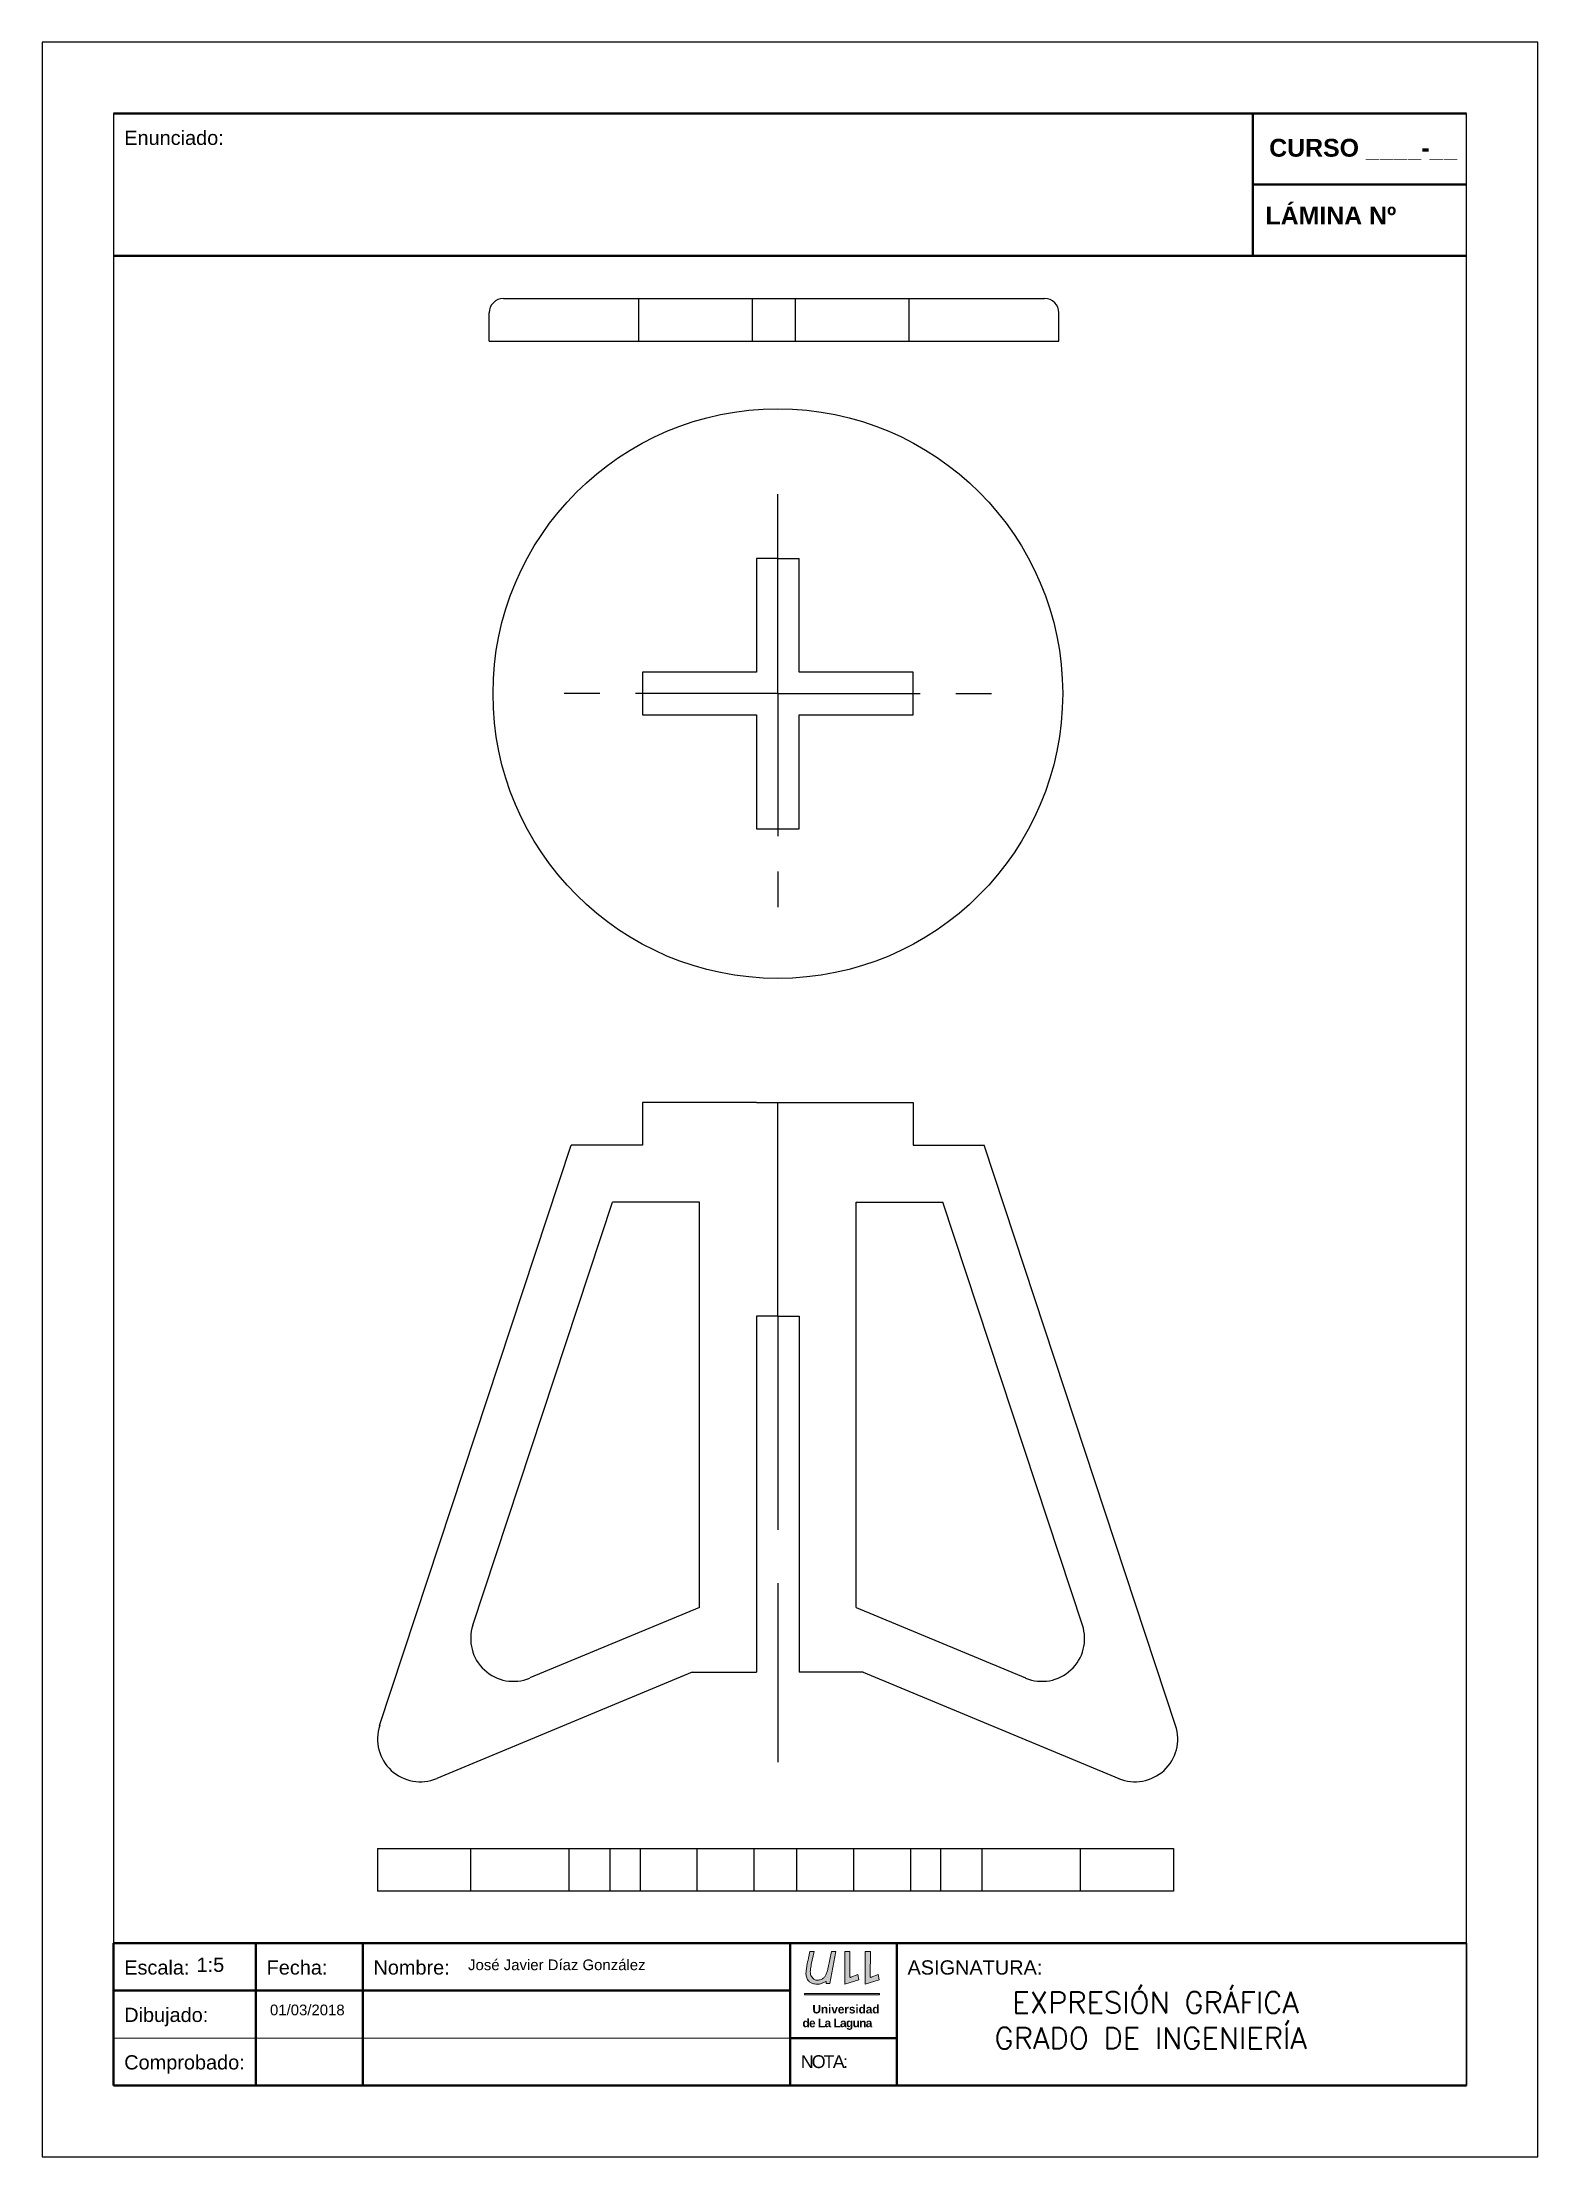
# Paper-space layout 'Pata 2 - Base (Papel A4)' of a CAD drawing. Header units: millimetres. Extents: x -1 to 209, y -1 to 296.
# The model-space entities are those that its viewports show. They can reach past a viewport. Long polylines and large blocks are cut down to what shows.
import ezdxf

# ---------------------------------------------------------------- set-up
doc = ezdxf.new("R2010")
doc.units = ezdxf.units.MM
doc.linetypes.add('ACISOTGB', pattern=[9, 4, -1, 1, -1, 1, -1])
doc.linetypes.add('AM_ISO02W050', pattern=[7.5, 6, -1.5])
doc.layers.add('1_FORMATO-CARATULA', color=7, linetype='Continuous')
doc.styles.add('Arial', font='arial.ttf')
doc.styles.add('Notas', font='arial.ttf', dxfattribs={"height": 3})
doc.styles.add('ROMANS', font='ROMANS.SHX', dxfattribs={"oblique": 15})

# ---------------------------------------------------------------- blocks, each defined once
blk = doc.blocks.new('LOGO ULL')
at = {"layer": '1_FORMATO-CARATULA', "lineweight": 5}
h = blk.add_hatch(color=223, dxfattribs=at)
h.dxf.hatch_style = 1
edge = h.paths.add_edge_path()
edge.add_line((3.27, 6.08), (3.26, 1.47))
edge.add_line((3.26, 1.47), (5.22, 2.12))
edge.add_line((5.22, 2.12), (5.08, 2.86))
edge.add_line((5.08, 2.86), (4.11, 2.46))
edge.add_arc((4.07, 2.55), 0.1, 179.522, 292.6459, ccw=False)
edge.add_line((3.97, 2.55), (4, 6.09))
edge.add_line((4, 6.09), (3.27, 6.08))
edge = h.paths.add_edge_path()
edge.add_line((0.39, 6.08), (0.39, 1.47))
edge.add_line((0.39, 1.47), (2.35, 2.12))
edge.add_line((2.35, 2.12), (2.21, 2.86))
edge.add_line((2.21, 2.86), (1.24, 2.46))
edge.add_arc((1.2, 2.55), 0.1, 179.522, 292.6459, ccw=False)
edge.add_line((1.1, 2.55), (1.13, 6.09))
edge.add_line((1.13, 6.09), (0.39, 6.08))
edge = h.paths.add_edge_path()
edge.add_spline(control_points=[(-4.3, 4.25), (-4.32, 4.12), (-4.38, 3.79), (-4.47, 3.33), (-4.41, 2.8), (-4.18, 2.36), (-3.75, 2.07), (-3.28, 2.03), (-2.83, 2.18), (-2.48, 2.45), (-2.23, 2.81), (-2.04, 3.28), (-1.97, 3.64), (-1.94, 3.84)], knot_values=[0, 0, 0, 0, 0.406212, 0.998003, 1.392646, 2.005469, 2.418071, 2.879104, 3.386786, 3.806784, 4.189984, 4.692515, 5.300005, 5.300005, 5.300005, 5.300005], degree=3, periodic=0)
edge.add_line((-1.94, 3.84), (-1.48, 6.09))
edge.add_line((-1.48, 6.09), (-0.84, 6.09))
edge.add_line((-0.84, 6.09), (-1.68, 1.6))
edge.add_line((-1.68, 1.6), (-2.21, 1.6))
edge.add_line((-2.21, 1.6), (-2.2, 1.84))
edge.add_arc((-2.25, 1.84), 0.05, 357.8403, 480.8465)
edge.add_line((-2.28, 1.88), (-2.43, 1.79))
edge.add_spline(control_points=[(-2.43, 1.79), (-2.51, 1.75), (-2.72, 1.62), (-3.2, 1.46), (-3.79, 1.47), (-4.31, 1.65), (-4.69, 1.94), (-4.93, 2.29), (-5.03, 2.65), (-5.06, 3.01), (-5.02, 3.5), (-4.91, 4.23), (-4.79, 4.79), (-4.71, 5.14)], knot_values=[0, 0, 0, 0, 0.256406, 0.75158, 1.496844, 1.970851, 2.381591, 2.910815, 3.209436, 3.488926, 4.005206, 4.663746, 5.726955, 5.726955, 5.726955, 5.726955], degree=3, periodic=0)
edge.add_line((-4.71, 5.14), (-4.52, 6.09))
edge.add_line((-4.52, 6.09), (-3.89, 6.1))
edge.add_line((-3.89, 6.1), (-4.3, 4.25))
h = blk.add_hatch(color=251, dxfattribs=at)
h.dxf.hatch_style = 1
h.paths.add_polyline_path([(-5.26, 0), (5.26, 0), (5.26, 0.19), (-5.26, 0.19)])
at = {"layer": '1_FORMATO-CARATULA', "color": 223, "lineweight": 5}
for p, q in [((-4.71, 5.14), (-4.52, 6.09)), ((-4.52, 6.09), (-3.89, 6.1)), ((-3.89, 6.1), (-4.3, 4.25)), ((-1.94, 3.84), (-1.48, 6.09)), ((-1.68, 1.6), (-0.84, 6.09)), ((-0.84, 6.09), (-1.48, 6.09)), ((1.13, 6.09), (0.39, 6.08)), ((0.39, 6.08), (0.39, 1.47)), ((1.1, 2.55), (1.13, 6.09)), ((3.27, 6.08), (3.26, 1.47)), ((4, 6.09), (3.27, 6.08)), ((3.97, 2.55), (4, 6.09)), ((-2.28, 1.88), (-2.43, 1.79)), ((-2.21, 1.6), (-2.2, 1.84)), ((-1.68, 1.6), (-2.21, 1.6)), ((0.39, 1.47), (2.35, 2.12)), ((2.21, 2.86), (1.24, 2.46)), ((2.35, 2.12), (2.21, 2.86)), ((3.26, 1.47), (5.22, 2.12)), ((5.08, 2.86), (4.11, 2.46)), ((5.22, 2.12), (5.08, 2.86))]:
    blk.add_line(p, q, dxfattribs=at)
at = {"layer": '1_FORMATO-CARATULA', "color": 251, "lineweight": 5}
blk.add_lwpolyline([(-5.26, 0), (5.26, 0), (5.26, 0.19), (-5.26, 0.19)], close=True, dxfattribs=at)
at = {"layer": '1_FORMATO-CARATULA', "color": 223, "lineweight": 5}
for centre, radius, start, end in [((-2.25, 1.84), 0.05, 357.8403, 120.8465), ((1.2, 2.55), 0.1, 179.522, 292.6459), ((4.07, 2.55), 0.1, 179.522, 292.6459)]:
    blk.add_arc(centre, radius, start, end, dxfattribs=at)
for points in [[(-2.43, 1.79), (-2.66, 1.66), (-3.13, 1.51), (-3.87, 1.52), (-4.32, 1.68), (-4.65, 1.93), (-4.94, 2.37), (-5.02, 2.65), (-5.05, 2.93), (-5.02, 3.45), (-4.92, 4.1), (-4.71, 5.14)], [(-4.3, 4.25), (-4.37, 3.85), (-4.44, 3.27), (-4.4, 2.87), (-4.1, 2.34), (-3.76, 2.11), (-3.3, 2.06), (-2.81, 2.21), (-2.48, 2.47), (-2.26, 2.79), (-2.07, 3.25), (-1.94, 3.84)]]:
    blk.add_spline(points, degree=3, dxfattribs=at)
at = {"layer": '1_FORMATO-CARATULA', "color": 251, "linetype": 'Continuous', "lineweight": 5, "ltscale": 0.2, "insert": (0.2, -1.42), "char_height": 1.2, "width": 8.6892, "attachment_point": 2, "style": 'Arial'}
blk.add_mtext('\\pxqd;{\\fArial|b1|i0|c0|p34;\\T0.98;\\C252;Universidad}', dxfattribs=at)
at = {"layer": '1_FORMATO-CARATULA', "linetype": 'Continuous', "lineweight": 5, "ltscale": 0.2, "insert": (0.2, -3.36), "char_height": 1.2, "width": 11.497, "attachment_point": 2, "style": 'Arial'}
blk.add_mtext('\\pxqd;{\\fArial|b1|i0|c0|p34;\\T0.9;\\C252;de La Laguna}', dxfattribs=at)

msp = doc.modelspace()

# ---------------------------------------------------------------- linework, layer by layer
for p, q in [((1345.3, 947.4), (1345.3, 967.4)), ((1355.3, 977.4), (1735.3, 977.4)), ((1745.3, 947.4), (1745.3, 967.4)), ((1345.3, 947.4), (1745.3, 947.4)), ((1548, 794.9), (1533, 794.9)), ((1533, 794.9), (1533, 714.9)), ((1548, 794.9), (1563, 794.9)), ((1563, 714.9), (1563, 794.9)), ((1533, 714.9), (1453, 714.9)), ((1453, 714.9), (1453, 699.9)), ((1643, 714.9), (1563, 714.9)), ((1643, 684.9), (1643, 714.9)), ((1453, 699.9), (1453, 684.9)), ((1453, 684.9), (1533, 684.9)), ((1533, 684.9), (1533, 604.9)), ((1563, 604.9), (1563, 684.9)), ((1563, 684.9), (1643, 684.9)), ((1533, 604.9), (1563, 604.9)), ((1532.9, 412.7), (1452.9, 412.7)), ((1452.9, 412.7), (1452.9, 382.7)), ((1532.9, 412.7), (1562.9, 412.7)), ((1562.9, 412.7), (1642.9, 412.7)), ((1642.9, 412.7), (1642.9, 382.7)), ((1268.4, -24.9), (1402.9, 382.7)), ((1452.9, 382.7), (1402.9, 382.7)), ((1452.9, 382.7), (1402.9, 382.7)), ((1452.9, 382.7), (1402.9, 382.7)), ((1452.9, 382.7), (1402.9, 382.7)), ((1642.9, 382.7), (1692.9, 382.7)), ((1642.9, 382.7), (1692.9, 382.7)), ((1642.9, 382.7), (1692.9, 382.7)), ((1642.9, 382.7), (1692.9, 382.7)), ((1827.3, -24.9), (1692.9, 382.7)), ((1333.8, 45.6), (1431.8, 342.7)), ((1452.9, 342.7), (1431.8, 342.7)), ((1492.9, 342.7), (1431.8, 342.7)), ((1492.9, 58.1), (1492.9, 342.7)), ((1602.9, 58.1), (1602.9, 342.7)), ((1602.9, 342.7), (1663.9, 342.7)), ((1642.9, 342.7), (1663.9, 342.7)), ((1761.9, 45.6), (1663.9, 342.7)), ((1547.9, 262.7), (1532.9, 262.7)), ((1532.9, 262.7), (1532.9, 12.7)), ((1547.9, 262.7), (1562.9, 262.7)), ((1562.9, 262.7), (1562.9, 12.7)), ((1492.9, 58.1), (1373.9, 8.6)), ((1602.9, 58.1), (1721.9, 8.6)), ((1487.9, 12.7), (1308.5, -62)), ((1487.9, 12.7), (1532.9, 12.7)), ((1607.9, 12.7), (1562.9, 12.7)), ((1607.9, 12.7), (1787.3, -62)), ((1266.8, -111.1), (1825.7, -111.1)), ((1266.8, -111.1), (1266.8, -141.1)), ((1401.2, -111.1), (1401.2, -141.1)), ((1451.2, -111.1), (1451.2, -141.1)), ((1641.2, -111.1), (1641.2, -141.1)), ((1691.2, -111.1), (1691.2, -141.1)), ((1825.7, -111.1), (1825.7, -141.1)), ((1825.7, -141.1), (1266.8, -141.1))]:
    msp.add_line(p, q)
at = {"linetype": 'ACISOTGB'}
for p, q in [((1450.3, 947.4), (1450.3, 977.4)), ((1530.3, 947.4), (1530.3, 977.4)), ((1560.3, 947.4), (1560.3, 977.4)), ((1640.3, 947.4), (1640.3, 977.4)), ((1548, 699.9), (1548, 794.9)), ((1548, 699.9), (1393, 699.9)), ((1548, 699.9), (1703, 699.9)), ((1548, 699.9), (1548, 544.9)), ((1332.2, -111.1), (1332.2, -141.1)), ((1430.1, -111.1), (1430.1, -141.1)), ((1491.2, -111.1), (1491.2, -141.1)), ((1531.2, -111.1), (1531.2, -141.1)), ((1561.2, -111.1), (1561.2, -141.1)), ((1601.2, -111.1), (1601.2, -141.1)), ((1662.3, -111.1), (1662.3, -141.1)), ((1760.3, -111.1), (1760.3, -141.1))]:
    msp.add_line(p, q, dxfattribs=at)
at = {"linetype": 'AM_ISO02W050'}
for p, q in [((1548, 794.9), (1548, 839.9)), ((1547.9, 262.7), (1547.9, 443.1)), ((1547.9, 262.7), (1547.9, -50.5))]:
    msp.add_line(p, q, dxfattribs=at)
msp.add_circle((1548, 699.9), 200)
msp.add_circle((1548, 699.9), 200)
msp.add_circle((1548, 699.9), 200)
for centre, radius, start, end in [((1355.3, 967.4), 10, 90, 180), ((1735.3, 967.4), 10, 0, 90), ((1362.3, 36.2), 30, 161.7481, 292.6199), ((1733.4, 36.2), 30, 247.3801, 18.2519), ((1296.9, -34.3), 30, 161.7481, 292.6199), ((1798.8, -34.3), 30, 247.3801, 18.2519)]:
    msp.add_arc(centre, radius, start, end)

psp = doc.layouts.new('Pata 2 - Base (Papel A4)')

# ---------------------------------------------------------------- linework, layer by layer
psp.add_line((199.21, 29.21), (199.21, 9.21))
for points in [[(-0.79, -0.79), (209.21, -0.79), (209.21, 296.21), (-0.79, 296.21)], [(9.21, 9.21), (199.21, 9.21), (199.21, 286.21), (9.21, 286.21)]]:
    psp.add_lwpolyline(points, close=True)
at = {"layer": '1_FORMATO-CARATULA', "linetype": 'Continuous', "lineweight": 40, "ltscale": 0.2}
for p, q in [((199.21, 286.21), (9.21, 286.21)), ((169.21, 286.21), (169.21, 266.21)), ((199.21, 276.21), (169.21, 276.21)), ((199.21, 266.21), (9.21, 266.21)), ((9.21, 29.21), (199.21, 29.21)), ((9.21, 29.21), (9.21, 9.21)), ((29.21, 29.21), (29.21, 9.21)), ((44.21, 29.21), (44.21, 9.21)), ((104.21, 29.21), (104.21, 9.21)), ((119.21, 29.21), (119.21, 9.21)), ((9.21, 22.54), (104.21, 22.54)), ((104.21, 15.87), (119.21, 15.87)), ((9.21, 9.21), (199.21, 9.21))]:
    psp.add_line(p, q, dxfattribs=at)
at = {"layer": '1_FORMATO-CARATULA', "linetype": 'Continuous', "lineweight": 13, "ltscale": 0.2}
psp.add_line((9.21, 15.87), (104.21, 15.87), dxfattribs=at)

# ---------------------------------------------------------------- block references
at = {"color": 251}
psp.add_blockref('LOGO ULL', (111.5, 21.95), dxfattribs=at)

# ---------------------------------------------------------------- texts
at = {"linetype": 'AM_ISO02W050', "attachment_point": 1, "style": 'Notas'}
for s, insert, char_height, width in [('1:5', (20.87, 27.17), 2, 8.3399), ('José Javier Díaz González', (59, 26.91), 1.5, 45.2041), ('{\\H0.5x;01/03/2018}', (31.18, 20.57), 3, 22.1135)]:
    psp.add_mtext(s, dxfattribs=dict(at, insert=insert, char_height=char_height, width=width))
at = {"layer": '1_FORMATO-CARATULA', "linetype": 'Continuous', "lineweight": 40, "ltscale": 0.2, "attachment_point": 1}
for s, insert, char_height, width, style in [('Enunciado:', (10.71, 283.79), 2, 17.8049, 'Arial'), ('{\\fArial|b1|i0|c0|p34;CURSO \\C255;____\\C256;-\\C255;__}', (171.5, 282.64), 2.5, 34.88, 'Arial'), ('{\\fArial|b1|i0|c0|p34;LÁMINA Nº}', (170.98, 273.12), 2.5, 27.7257, 'Arial'), ('Escala:', (10.71, 26.79), 2, 17.8049, 'Arial'), ('Fecha:', (30.71, 26.79), 2, 17.8049, 'Arial'), ('Nombre:', (45.71, 26.79), 2, 17.8049, 'Arial'), ('ASIGNATURA:', (120.71, 26.79), 2, 17.8049, 'Arial'), ('\\pi5.0849;{\\Q0;EXPRESIÓN GRÁFICA\\P\\pi2.5849;GRADO DE INGENIERÍA}', (130.34, 22.35), 3, 54.7412, 'ROMANS'), ('Dibujado:', (10.71, 20.13), 2, 17.876, 'Arial'), ('Comprobado:', (10.71, 13.46), 2, 17.6627, 'Arial'), ('{\\T0.85;NOTA:}', (105.71, 13.46), 1.8, 17.8049, 'Arial')]:
    psp.add_mtext(s, dxfattribs=dict(at, insert=insert, char_height=char_height, width=width, style=style))

# ---------------------------------------------------------------- viewports
at = {"layer": '0'}
psp.add_viewport(center=(104.21, 147.71), size=(190, 237), view_center_point=(1556.54, 414.86), view_height=1185, dxfattribs=at)

doc.saveas('drawing.dxf')
